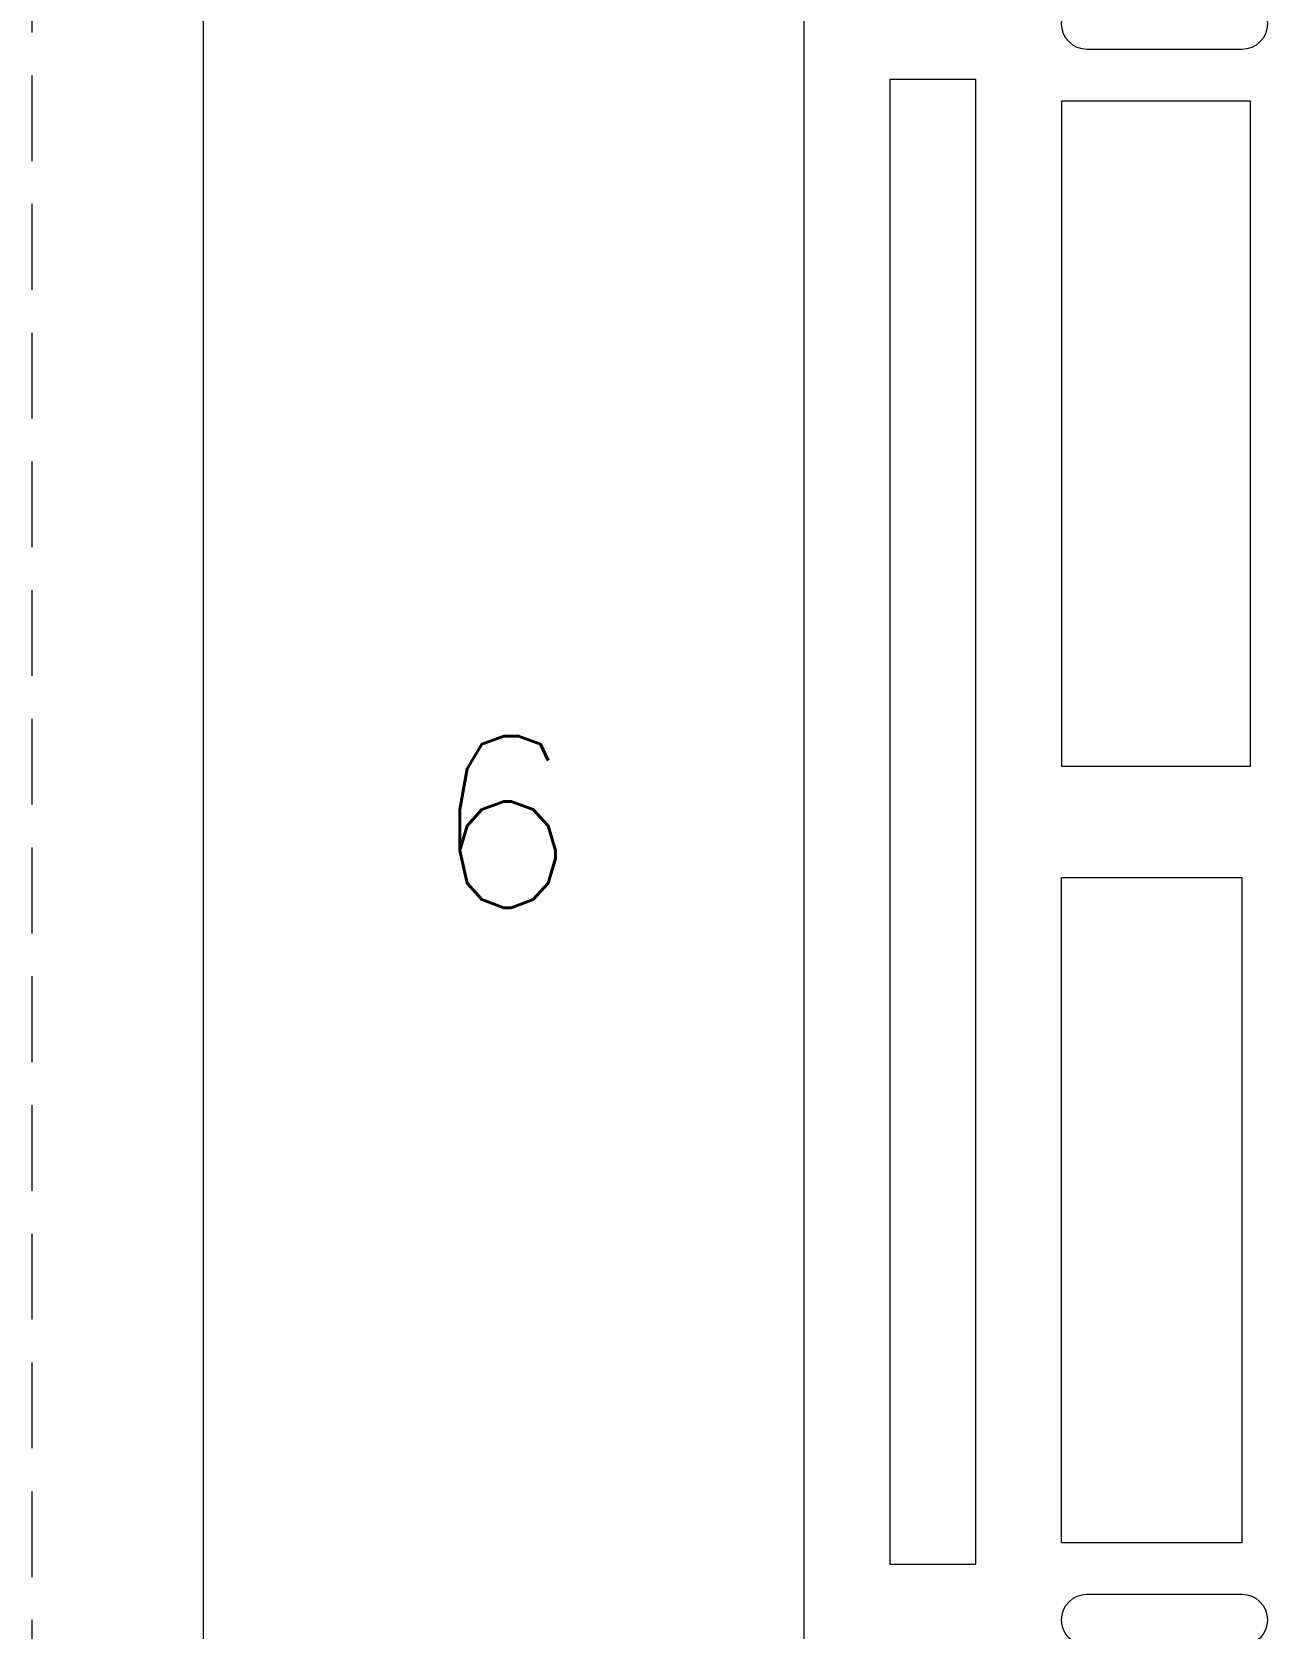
# Model space of a CAD drawing. Header units: millimetres. Extents: x 4471 to 10624, y 832 to 10725.
# Drawn here: x 4535.48 to 4542.73, y 1684.92 to 1694.22 of the extents above; entities that cross this region are included whole.
import ezdxf

# ---------------------------------------------------------------- set-up
doc = ezdxf.new("R2010")
doc.units = ezdxf.units.MM
doc.linetypes.add('DASHED', pattern=[0.75, 0.5, -0.25])
doc.layers.add('1D', color=4, linetype='Continuous')
doc.layers.add('标注', color=6, linetype='Continuous')
doc.layers.add('DIM', color=4, linetype='Continuous', lineweight=18)
doc.styles.get("Standard").update_dxf_attribs({"font": 'SimSun.ttf'})

msp = doc.modelspace()

# ---------------------------------------------------------------- linework, layer by layer
at = {"lineweight": 0}
msp.add_line((4536.4802, 1681.1214, 0.0291), (4536.4802, 1700.3214, 0.0291), dxfattribs=at)
at = {"lineweight": 9, "ltscale": 10, "elevation": 0.0291}
for points in [[(4542.5302, 1694.1214), (4541.6302, 1694.1214, -1), (4541.6302, 1694.4214), (4542.5302, 1694.4214, -1), (4542.5302, 1694.1214)], [(4542.5302, 1684.8214), (4541.6302, 1684.8214, -1), (4541.6302, 1685.1214), (4542.5302, 1685.1214, -1), (4542.5302, 1684.8214)]]:
    msp.add_lwpolyline(points, format="xyb", dxfattribs=at)
at = {"lineweight": 9, "elevation": 0.0291}
msp.add_lwpolyline([(4540.4802, 1685.2964), (4540.9802, 1685.2964), (4540.9802, 1693.9464), (4540.4802, 1693.9464)], close=True, dxfattribs=at)
at = {"lineweight": 9, "ltscale": 10, "elevation": 0.0291}
for points in [[(4541.4802, 1693.8214), (4541.4802, 1689.9464), (4542.5802, 1689.9464), (4542.5802, 1693.8214)], [(4541.4802, 1685.4214), (4541.4802, 1689.2964), (4542.5302, 1689.2964), (4542.5302, 1685.4214)]]:
    msp.add_lwpolyline(points, close=True, dxfattribs=at)
at = {"layer": '1D', "color": 1, "lineweight": 9, "elevation": 0.0291}
msp.add_lwpolyline([(4611.9802, 1673.2214), (4539.9802, 1673.2214), (4539.9802, 1743.2214), (4611.9802, 1743.2214)], dxfattribs=at)
at = {"layer": '标注', "linetype": 'DASHED', "lineweight": 5}
msp.add_line((4535.4802, 1744.2214, 0.0291), (4535.4802, 1672.2214, 0.0291), dxfattribs=at)

# ---------------------------------------------------------------- texts
at = {"layer": 'DIM', "lineweight": 9, "insert": (4538.2302, 1689.6214, 0.0291), "char_height": 1, "attachment_point": 5}
msp.add_mtext('{\\Fsimplex|c134;6}', dxfattribs=at)

doc.saveas('drawing.dxf')
